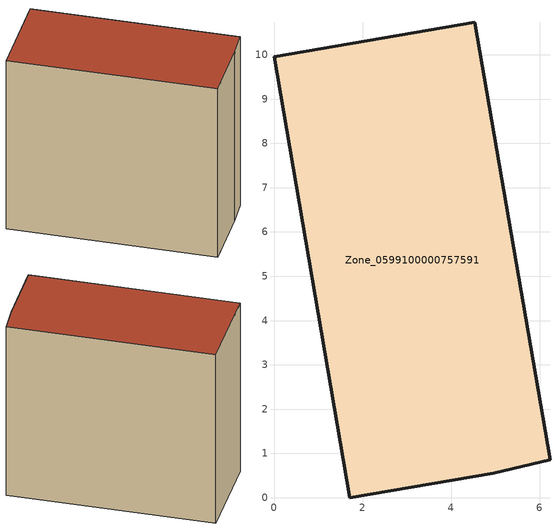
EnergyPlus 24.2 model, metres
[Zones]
Zone_0599100000757591
 floor ground (C_G): 0,9.95 4.54,10.73 6.24,0.85 4.95,0.56 1.71,0 z0
 wall outside (C_F): 4.54,10.73 0,9.95 1.71,0 4.95,0.56 6.24,0.85 4.54,10.73 z0:9.23
 roof outside (C_R): 6.24,0.85 4.54,10.73 0,9.95 1.71,0 4.95,0.56 z9.23
[BUILDING]
Pand.0599100000757591: North Axis=0; Terrain=City; Loads Convergence Tolerance Value=0.04; Temperature Convergence Tolerance Value=0.4; Solar Distribution=FullExterior; Maximum Number of Warmup Days=25; Minimum Number of Warmup Days=1
[Site:Location]
Rotterdam.The.Hague.AP_ZH_NLD Design_Conditions: Latitude=51.96; Longitude=4.45; Time Zone=1; Elevation=-4.5
[SITE:GROUNDTEMPERATURE:BUILDINGSURFACE]
18, 18, 18, 18, 18, 18, 18, 18, 18, 18, 18, 18
[MATERIAL] Thermal Absorptance=0.9; Solar Absorptance=0.7; Visible Absorptance=0.7
Name | Roughness | Thickness | Conductivity | Density | Specific Heat
G.TC.2006-2014 | MediumSmooth | 0.15 | 0.06 | 540 | 1210
F.TC.2006-2014 | Rough | 0.3 | 0.12 | 1920 | 840
R.TC.2006-2014 | MediumRough | 0.2 | 0.08 | 1500 | 1000
[CONSTRUCTION]
C_G: G.TC.2006-2014
C_F: F.TC.2006-2014
C_R: R.TC.2006-2014
[ZONE]
Zone_0599100000757591: Type=1; Multiplier=1; Ceiling Height=Autocalculate; Volume=Autocalculate; Floor Area=autocalculate; Part of Total Floor Area=Yes
[ZONEINFILTRATION:DESIGNFLOWRATE]
Infil_Zone_0599100000757591: Zone or ZoneList or Space or SpaceList=Zone_0599100000757591; Schedule=AlwaysOn; Design Flow Rate Calculation Method=Flow/Area; Flow Rate per Floor Area=0.0015; Constant Term Coefficient=1; Temperature Term Coefficient=0; Velocity Term Coefficient=0; Velocity Squared Term Coefficient=0
[HVACTEMPLATE:ZONE:IDEALLOADSAIRSYSTEM]
Zone_0599100000757591: Maximum Heating Supply Air Temperature=50; Minimum Cooling Supply Air Temperature=13; Maximum Heating Supply Air Humidity Ratio=0.0156; Minimum Cooling Supply Air Humidity Ratio=0.0077; Heating Limit=NoLimit; Cooling Limit=NoLimit; Dehumidification Control Type=ConstantSensibleHeatRatio; Cooling Sensible Heat Ratio=0.7; Dehumidification Setpoint=60; Humidification Control Type=None; Humidification Setpoint=30; Outdoor Air Method=None; Outdoor Air Flow Rate per Person=0.00944; Outdoor Air Flow Rate per Zone Floor Area=0; Outdoor Air Flow Rate per Zone=0; Demand Controlled Ventilation Type=None; Outdoor Air Economizer Type=NoEconomizer; Heat Recovery Type=None; Sensible Heat Recovery Effectiveness=0.7; Latent Heat Recovery Effectiveness=0.65
[ZONECONTROL:THERMOSTAT]
ThermostatControl_Zone_0599100000757591: Zone or ZoneList=Zone_0599100000757591; Control Type Schedule=DualSetpointControlType; Control 1=Thermostat_Zone_0599100000757591; Temperature Difference Between Cutout And Setpoint=0
[THERMOSTATSETPOINT:DUALSETPOINT]
Thermostat_Zone_0599100000757591: Heating Setpoint Temperature Schedule=HeatingSetpoint_Zone_0599100000757591; Cooling Setpoint Temperature Schedule=CoolingSetpoint_Zone_0599100000757591
[SCHEDULE:COMPACT]
HeatingSetpoint_Zone_0599100000757591: Through: 12/31, For: AllDays, Until: 24:00, 21
CoolingSetpoint_Zone_0599100000757591: Through: 12/31, For: AllDays, Until: 24:00, 24
DualSetpointControlType: Through: 12/31, For: AllDays, Until: 24:00, 4
AlwaysOn: Through: 12/31, For: AllDays, Until: 24:00, 1
